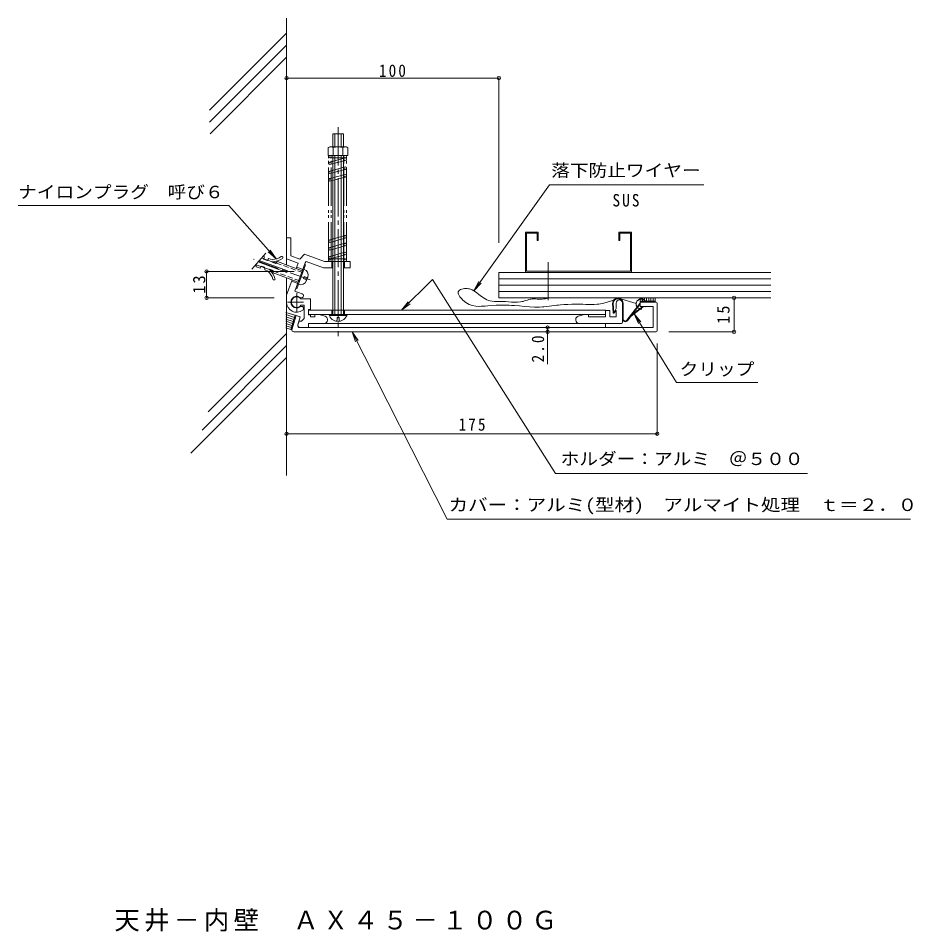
# Model space of a CAD drawing. Units: millimetres, scale not verified. Extents: x -202 to 220, y -273 to 157.
import ezdxf
from ezdxf.enums import TextEntityAlignment as Align

# ---------------------------------------------------------------- set-up
doc = ezdxf.new("R2010")
doc.units = ezdxf.units.MM
doc.header["$LTSCALE"] = 2
doc.header["$PDMODE"] = 32
doc.header["$PDSIZE"] = 1.6
for name, pattern in [('CHAIN1', [8, 5, -1, 1, -1]), ('CHAIN2', [12, 9, -1, 1, -1]), ('DASHED1', [1.8, 1.2, -0.6]), ('DOUBLE_CHAIN1', [8.8, 5, -1, 0.6, -0.6, 0.6, -1]), ('DOUBLE_CHAIN2', [12.8, 9, -1, 0.6, -0.6, 0.6, -1])]:
    doc.linetypes.add(name, pattern=pattern)
for name, color, linetype, lineweight in [('D-0', 3, 'Continuous', 9), ('D-1', 2, 'Continuous', 9), ('D-2', 4, 'Continuous', 9), ('D-3', 6, 'Continuous', 5), ('D-4', 7, 'Continuous', 9), ('D-5', 7, 'Continuous', 9)]:
    doc.layers.add(name, color=color, linetype=linetype, lineweight=lineweight)
doc.layers.add('D-6', color=3, linetype='Continuous')
doc.styles.add('ＭＳ ゴシック', font='')
doc.styles.get('ＭＳ ゴシック').set_extended_font_data('MS Gothic')

msp = doc.modelspace()

# ---------------------------------------------------------------- linework, layer by layer
at = {"layer": 'D-0', "color": 7, "linetype": 'CHAIN2'}
msp.add_line((47.749, 42.669), (47.749, 24.205), dxfattribs=at)
at = {"layer": 'D-0', "color": 7, "linetype": 'DOUBLE_CHAIN1'}
msp.add_line((89.234, 23.105), (80.971, 25.707), dxfattribs=at)
at = {"layer": 'D-0'}
for p, q in [((98.659, 23.804), (91.159, 23.804)), ((91.159, 21.804), (91.159, 23.804)), ((97.158, 21.804), (91.159, 21.804)), ((97.158, 11.804), (97.158, 21.804)), ((99.158, 10.304), (99.158, 23.304)), ((-72.948, 11.06), (-70.95, 17.439)), ((-69.042, 16.841), (-70.95, 17.439)), ((-70.212, 13.103), (-69.042, 16.841)), ((-71.981, 9.804), (98.659, 9.804)), ((-69.258, 11.804), (97.158, 11.804))]:
    msp.add_line(p, q, dxfattribs=at)
at = {"layer": 'D-0', "color": 7, "linetype": 'DOUBLE_CHAIN1'}
for points in [[(23.284, 22.286), (21.272, 22.191), (19.263, 22.057), (18.099, 21.962), (17.919, 21.947), (17.609, 21.92), (17.298, 21.893), (16.988, 21.869), (16.677, 21.847), (16.366, 21.829), (16.186, 21.821), (15.244, 21.807), (13.624, 21.915), (12.028, 22.221), (10.48, 22.756), (9.003, 23.554), (7.62, 24.65), (6.87, 25.434), (6.606, 25.75), (6.181, 26.322), (5.82, 26.91), (5.551, 27.492), (5.403, 28.051), (5.406, 28.565), (5.488, 28.834), (5.629, 29.073), (5.999, 29.429), (6.497, 29.716), (7.087, 29.937), (7.734, 30.094), (8.401, 30.189), (8.782, 30.216), (9.12, 30.224), (9.68, 30.2), (10.214, 30.133), (10.726, 30.025), (11.22, 29.879), (11.699, 29.698), (11.971, 29.578), (12.718, 29.19)], [(12.718, 29.19), (13.96, 28.378), (15.168, 27.46), (16.369, 26.52), (17.589, 25.641), (18.855, 24.909), (19.622, 24.584), (20.241, 24.392), (21.346, 24.174), (22.489, 24.069), (23.66, 24.039), (24.85, 24.048), (26.048, 24.059), (26.742, 24.052), (27.596, 24.021), (29.059, 23.926), (30.508, 23.82), (31.941, 23.748), (33.359, 23.758), (34.759, 23.896), (35.562, 24.052), (35.953, 24.152), (36.623, 24.351), (37.292, 24.569), (37.961, 24.788), (38.634, 24.988), (39.311, 25.151), (39.707, 25.221), (40.169, 25.277), (40.974, 25.316), (41.785, 25.305), (42.6, 25.268), (43.416, 25.228), (44.231, 25.211), (44.702, 25.221), (44.994, 25.237), (45.497, 25.281), (45.998, 25.342), (46.497, 25.417), (46.996, 25.502)], [(80.971, 25.707), (80.099, 25.368), (78.593, 24.795), (77.082, 24.253), (75.564, 23.763), (74.034, 23.346), (72.491, 23.021), (71.588, 22.883), (70.826, 22.799), (69.503, 22.712), (68.172, 22.685), (66.834, 22.7), (65.492, 22.741), (64.148, 22.788), (63.37, 22.813), (62.35, 22.835), (60.595, 22.844), (58.844, 22.816), (57.096, 22.75), (55.352, 22.643), (53.61, 22.494), (52.601, 22.387), (51.894, 22.304), (50.675, 22.15), (49.456, 21.99), (48.237, 21.836), (47.018, 21.697), (45.799, 21.586), (45.091, 21.537), (43.722, 21.483), (41.358, 21.496), (38.99, 21.609), (36.62, 21.784), (34.248, 21.982), (31.874, 22.163), (30.497, 22.246), (29.328, 22.297), (27.312, 22.342), (25.297, 22.337), (23.284, 22.286)], [(46.996, 25.502), (47.495, 25.593), (47.783, 25.646)]]:
    msp.add_lwpolyline(points, dxfattribs=at)
msp.add_arc((91.601, 22.9), 2.378, 36.17415, 332.56152, dxfattribs=at)
at = {"layer": 'D-0'}
for centre, radius, start, end in [((98.659, 23.304), 0.5, 0, 90), ((-69.258, 12.804), 1, 162.60686, 270), ((-71.981, 10.804), 1, 165.18759, 270), ((98.659, 10.304), 0.5, 270, 0)]:
    msp.add_arc(centre, radius, start, end, dxfattribs=at)
at = {"layer": 'D-1', "linetype": 'CHAIN2'}
msp.add_line((-51.212, 106.189), (-51.212, 7.795), dxfattribs=at)
at = {"layer": 'D-1'}
for p, q in [((-52.712, 96.914), (-52.712, 103.005)), ((-49.712, 96.914), (-49.712, 103.005)), ((-48.712, 96.914), (-48.712, 103.005)), ((-55.162, 96.914), (-55.812, 96.539)), ((-53.503, 96.539), (-53.503, 92.914)), ((-48.922, 96.539), (-48.922, 92.914)), ((-46.612, 96.539), (-46.612, 92.914)), ((-53.712, 18.005), (-53.712, 92.914)), ((-52.712, 18.005), (-52.712, 92.914)), ((-49.712, 18.005), (-49.712, 92.914)), ((-48.712, 18.005), (-48.712, 92.914)), ((-75.462, 54.119), (-75.462, 44.119)), ((-75.462, 54.119), (-73.462, 54.119)), ((-73.462, 45.519), (-73.462, 54.119)), ((-85.919, 45.105), (-86.62, 45.36)), ((-86.296, 44.071), (-85.919, 45.105)), ((-84.651, 43.473), (-86.296, 44.071)), ((-84.497, 43.629), (-86.227, 44.259)), ((-84.651, 43.473), (-83.805, 44.335)), ((-82.305, 43.789), (-83.805, 44.335)), ((-75.462, 44.119), (-69.978, 42.123)), ((-89.842, 41.637), (-89.748, 40.432)), ((-87.869, 39.748), (-89.748, 40.432)), ((-75.285, 37.775), (-88.896, 42.73)), ((-87.493, 40.782), (-87.869, 39.748)), ((-85.831, 39.965), (-87.561, 40.594)), ((-85.848, 40.184), (-87.493, 40.782)), ((-85.848, 40.184), (-85.755, 38.979)), ((-84.254, 38.433), (-85.755, 38.979)), ((-83.499, 39.329), (-83.567, 39.141)), ((-81.855, 38.73), (-83.499, 39.329)), ((-81.829, 38.401), (-83.395, 38.972)), ((-80.427, 42.254), (-81.993, 42.824)), ((-80.657, 42.019), (-79.811, 42.882)), ((-79.811, 42.882), (-68.065, 38.606)), ((-71.563, 28.997), (-66.702, 42.351)), ((-70.884, 39.632), (-69.978, 42.123)), ((-70.662, 40.243), (-67.843, 39.217)), ((-58.063, 39.914), (-53.712, 39.914)), ((-57.534, 42.914), (-53.712, 42.914)), ((-54.212, 42.914), (-54.212, 39.914)), ((-48.712, 42.914), (-45.462, 42.914)), ((-48.712, 39.914), (-45.462, 39.914)), ((-48.212, 42.914), (-48.212, 39.914)), ((-45.462, 39.914), (-45.462, 42.914)), ((-67.808, 37.85), (-68.278, 38.021)), ((-66.153, 33.92), (-65.537, 35.611)), ((-75.462, 27.055), (-72.834, 34.276)), ((-73.056, 33.665), (-70.237, 32.639)), ((-70.63, 30.098), (-71.1, 30.269)), ((-69.347, 33.622), (-69.817, 33.793)), ((-75.462, 27.054), (-75.462, 23.805)), ((-68.12, 27.744), (-71.563, 28.997)), ((-64.212, 25.304), (-68.712, 25.304)), ((-67.212, 22.304), (-68.712, 22.304)), ((-67.212, 22.304), (-67.212, 16.047)), ((79.788, 23.304), (79.788, 20.804)), ((82.788, 14.304), (82.788, 23.304)), ((-65.212, 20.005), (74.788, 20.005)), ((-65.212, 18.005), (74.788, 18.005)), ((-64.212, 17.755), (-65.212, 17.755)), ((-64.212, 17.755), (-64.212, 16.805)), ((-62.226, 18.005), (-62.226, 16.805)), ((-57.297, 17.124), (-60.249, 18.005)), ((-55.379, 17.505), (-47.046, 17.505)), ((-54.212, 20.005), (-54.212, 18.005)), ((-48.212, 20.005), (-48.212, 18.005)), ((61.859, 17.124), (64.811, 18.005)), ((66.788, 18.005), (66.788, 16.805)), ((74.788, 20.005), (74.788, 16.805)), ((76.788, 19.804), (74.788, 19.804)), ((76.788, 19.804), (76.788, 16.805)), ((79.432, 20.094), (79.788, 20.804)), ((79.611, 19.804), (79.788, 19.804)), ((79.788, 19.804), (79.788, 16.805)), ((-70.212, 13.105), (-69.594, 14.805)), ((-68.455, 14.805), (-69.594, 14.805)), ((-67.212, 16.047), (-68.455, 14.805)), ((82.288, 13.805), (-65.212, 13.805)), ((-65.212, 11.805), (-65.212, 13.805)), ((-64.212, 16.805), (-62.226, 16.805)), ((-56.226, 15.304), (-56.226, 15.687)), ((60.788, 15.304), (60.788, 15.687)), ((74.788, 16.805), (66.788, 16.805)), ((74.788, 13.805), (74.788, 11.805)), ((79.788, 16.805), (76.788, 16.805)), ((-68.912, 11.805), (74.788, 11.805))]:
    msp.add_line(p, q, dxfattribs=at)
at = {"layer": 'D-1', "linetype": 'DOUBLE_CHAIN1'}
msp.add_line((-91.835, 39.334), (-85.23, 46.966), dxfattribs=at)
at = {"layer": 'D-1', "linetype": 'CHAIN1'}
for p, q in [((-64.391, 34.236), (-91.119, 43.964)), ((-70.712, 28.151), (-70.712, 19.458)), ((-67.452, 23.805), (-75.059, 23.805))]:
    msp.add_line(p, q, dxfattribs=at)
at = {"layer": 'D-1', "linetype": 'DASHED1'}
for p, q in [((-86.227, 44.259), (-87.25, 44.631)), ((-82.234, 42.805), (-84.497, 43.629)), ((-87.561, 40.594), (-89.825, 41.418)), ((-83.567, 39.141), (-85.831, 39.965)), ((-67.869, 37.684), (-80.427, 42.254)), ((-69.271, 33.831), (-81.829, 38.401)), ((-67.211, 35.79), (-67.55, 34.859)), ((-66.47, 34.465), (-67.55, 34.859)), ((-66.131, 35.397), (-67.211, 35.79)), ((-50.717, 16.481), (-51.708, 16.481)), ((-51.708, 15.331), (-51.708, 16.481)), ((-50.717, 15.331), (-50.717, 16.481))]:
    msp.add_line(p, q, dxfattribs=at)
at = {"layer": 'D-1'}
for points in [[(-53.712, 96.914), (-53.712, 103.005), (-48.712, 103.005)], [(-55.812, 96.539), (-55.812, 92.914), (-46.612, 92.914)], [(-55.162, 96.914), (-47.262, 96.914), (-46.612, 96.539)], [(-75.285, 37.775), (-75.011, 38.527), (-88.336, 43.377)], [(-73.462, 45.519), (-69.294, 44.002), (-66.953, 46.343), (-57.534, 42.914)], [(-80.657, 42.019), (-82.302, 42.618), (-82.234, 42.805)], [(-81.855, 38.73), (-81.761, 37.525), (-70.015, 33.25)], [(-70.63, 30.098), (-66.526, 41.374), (-66.996, 41.545)], [(-66.702, 42.351), (-66.183, 42.87), (-58.063, 39.914)], [(-64.212, 25.304), (-64.212, 20.255), (-65.212, 20.255), (-65.212, 17.755)]]:
    msp.add_lwpolyline(points, dxfattribs=at)
for centre, radius, start, end in [((-54.658, 94.95), 1.964, 53.99092, 126.00906), ((-51.212, 89.736), 7.178, 71.39072, 108.60928), ((-47.767, 94.95), 1.964, 53.99113, 126.00887), ((-82.896, 52.783), 9, 273.79745, 302.92981), ((-82.896, 52.783), 10, 273.79745, 302.92981), ((-77.731, 44.81), 0.5, 302.92963, 122.9299), ((-90.489, 31.923), 10, 17.07016, 46.20251), ((-68.262, 36.603), 2.9, 339.99998, 69.99998), ((-90.489, 31.923), 9, 17.07016, 46.20251), ((-81.407, 34.711), 0.5, 197.07007, 17.07034), ((-68.878, 34.911), 2.9, 249.99998, 339.99998), ((-70.712, 23.805), 2.75, 53.11603, 306.88397), ((-70.712, 23.805), 2.5, 36.87024, 323.13033), ((-68.462, 26.804), 1, 233.11566, 70.00063), ((-70.712, 23.805), 4.75, 180, 306.88397), ((-68.462, 20.805), 1, 306.88434, 126.88434), ((81.288, 23.304), 1.5, 0, 180), ((-51.212, 19.205), 4.5, 195.46597, 344.53403), ((79.611, 20.005), 0.2, 153.43494, 270), ((-68.912, 13.105), 1.3, 179.99889, 270), ((-57.726, 15.304), 1.5, 270, 0), ((-57.726, 15.687), 1.5, 0, 73.39296), ((62.288, 15.687), 1.5, 106.60704, 180), ((62.288, 15.304), 1.5, 180, 270), ((82.288, 14.304), 0.5, 270, 0)]:
    msp.add_arc(centre, radius, start, end, dxfattribs=at)
at = {"layer": 'D-1', "linetype": 'DASHED1'}
for centre, start, end in [((-66.641, 33.995), 325.58549, 69.99998), ((-65.96, 35.867), 249.99998, 354.41447), ((-52.208, 15.331), 255.58551, 0), ((-50.217, 15.331), 180, 284.41449)]:
    msp.add_arc(centre, 0.5, start, end, dxfattribs=at)
at = {"layer": 'D-2', "linetype": 'DOUBLE_CHAIN2'}
for p, q in [((-55.662, 43.514), (-55.662, 92.314)), ((-54.462, 43.514), (-54.462, 92.314)), ((-48.462, 43.514), (-48.462, 92.314)), ((-47.262, 43.514), (-47.262, 92.314))]:
    msp.add_line(p, q, dxfattribs=at)
at = {"layer": 'D-2'}
for p, q in [((-55.062, 92.914), (-47.862, 92.914)), ((-55.062, 91.714), (-47.862, 91.714)), ((-55.062, 89.741), (-47.862, 91.714)), ((-47.862, 90.514), (-55.062, 88.541)), ((-55.062, 85.536), (-47.862, 87.51)), ((-47.862, 86.31), (-55.062, 84.336)), ((-55.062, 81.934), (-47.862, 83.908)), ((-47.862, 82.708), (-55.062, 80.734)), ((-55.062, 53.118), (-47.862, 55.092)), ((-47.862, 53.892), (-55.062, 51.918)), ((-55.062, 49.516), (-47.862, 51.49)), ((-47.862, 50.29), (-55.062, 48.316)), ((-55.062, 45.314), (-47.862, 47.288)), ((-47.862, 46.088), (-55.062, 44.114)), ((-55.062, 44.114), (-47.862, 44.114)), ((-55.062, 42.914), (-47.862, 42.914)), ((91.159, 25.805), (91.159, 23.804)), ((98.159, 24.304), (91.159, 24.304)), ((98.159, 23.804), (91.159, 23.804)), ((92.159, 24.304), (92.159, 25.805)), ((93.159, 25.805), (93.159, 24.304)), ((94.159, 24.304), (94.159, 25.805)), ((95.159, 25.805), (95.159, 24.304)), ((96.158, 25.805), (96.158, 24.304)), ((97.159, 24.304), (97.159, 25.805)), ((98.159, 25.805), (98.159, 23.804)), ((-70.95, 17.439), (-75.843, 18.971)), ((-71.726, 16.634), (-75.843, 17.924)), ((-71.427, 17.588), (-73.52, 10.908)), ((-70.95, 17.439), (-73.043, 10.759)), ((-72.025, 15.679), (-75.843, 16.876)), ((-72.324, 14.725), (-75.843, 15.828)), ((-72.623, 13.771), (-75.843, 14.78)), ((-72.922, 12.817), (-75.843, 13.732)), ((-73.221, 11.862), (-75.843, 12.684)), ((-73.043, 10.759), (-75.843, 11.636))]:
    msp.add_line(p, q, dxfattribs=at)
at = {"layer": 'D-2', "color": 5, "lineweight": 5}
for p, q in [((78.387, 18.918), (78.088, 23.182)), ((78.686, 18.939), (78.388, 23.202)), ((82.788, 15.883), (82.788, 23.305)), ((83.088, 15.861), (83.088, 23.205)), ((84.858, 15.224), (90.921, 23.114)), ((85.093, 15.036), (91.159, 22.931)), ((86.797, 17.254), (92.516, 21.565)), ((91.159, 22.931), (90.921, 23.114)), ((78.686, 18.939), (79.523, 19.902)), ((78.912, 18.742), (79.749, 19.705)), ((79.523, 19.902), (79.749, 19.705))]:
    msp.add_line(p, q, dxfattribs=at)
msp.add_lwpolyline([(87.483, 18.147), (92.335, 21.804), (92.516, 21.565)], dxfattribs=at)
at = {"layer": 'D-2'}
for centre in [(-55.062, 92.314), (-47.862, 92.314), (-47.862, 91.114), (-55.062, 89.141), (-47.862, 86.91), (-55.062, 84.936), (-55.062, 81.334), (-47.862, 83.308), (-55.062, 52.518), (-47.862, 54.492), (-55.062, 48.916), (-47.862, 50.89), (-55.062, 44.714), (-55.062, 43.514), (-47.862, 46.688), (-47.862, 43.514)]:
    msp.add_circle(centre, 0.6, dxfattribs=at)
at = {"layer": 'D-2', "color": 5, "lineweight": 5}
for centre, radius, start, end in [((80.588, 23.205), 2.5, 0, 180.28502), ((80.588, 23.205), 2.2, 0, 180.06064), ((78.686, 18.939), 0.3, 183.99998, 319), ((84.088, 15.861), 1.3, 180, 320.61646), ((84.088, 15.861), 1, 180, 320.42061)]:
    msp.add_arc(centre, radius, start, end, dxfattribs=at)
at = {"layer": 'D-3'}
for p, q in [((-75.462, 41.299), (-75.462, 157.464)), ((-111.816, 114.12), (-75.462, 150.473)), ((-111.767, 108.512), (-75.462, 144.817)), ((-111.544, 103.078), (-75.462, 139.16)), ((37.038, 37.805), (37.038, 56.805)), ((43.038, 56.805), (37.038, 56.805)), ((37.538, 38.305), (37.538, 56.305)), ((42.538, 56.305), (37.538, 56.305)), ((42.538, 52.805), (42.538, 56.305)), ((43.038, 52.805), (43.038, 56.805)), ((81.038, 52.805), (81.038, 56.805)), ((87.038, 56.805), (81.038, 56.805)), ((81.538, 52.805), (81.538, 56.305)), ((86.538, 56.305), (81.538, 56.305)), ((86.538, 38.305), (86.538, 56.305)), ((87.038, 37.805), (87.038, 56.805)), ((43.038, 52.805), (42.538, 52.805)), ((81.538, 52.805), (81.038, 52.805)), ((-75.462, -57.812), (-75.462, 35.233)), ((24.538, 25.805), (24.538, 37.805)), ((152.683, 37.805), (24.538, 37.805)), ((152.683, 34.805), (24.538, 34.805)), ((37.538, 38.305), (86.538, 38.305)), ((152.683, 31.805), (24.538, 31.805)), ((152.683, 28.805), (24.538, 28.805)), ((152.683, 25.805), (24.538, 25.805)), ((-112.358, -27.844), (-75.462, 9.052)), ((-115.31, -36.453), (-75.462, 3.395)), ((-120.524, -47.323), (-75.462, -2.262))]:
    msp.add_line(p, q, dxfattribs=at)
at = {"layer": 'D-4'}
for p, q in [((48.348, 79.105), (121.137, 79.105)), ((-102.649, 69.269), (-201.878, 69.269)), ((-80.442, 44.125), (-83.234, 48.272)), ((12.715, 29.05), (16.122, 32.71)), ((-21.275, 20.005), (-17.286, 23.019)), ((88.253, 18.352), (90.288, 13.785)), ((-44.6, 9.804), (-42.943, 5.087)), ((51.242, -56.838), (169.958, -56.838)), ((0.108, -78.485), (218.388, -78.485))]:
    msp.add_line(p, q, dxfattribs=at)
for points in [[(48.348, 79.105), (12.715, 29.05), (15.058, 33.467)], [(-102.649, 69.269), (-80.442, 44.125), (-84.212, 47.408)], [(51.242, -56.838), (-6.687, 34.378), (-21.275, 20.005), (-18.202, 23.949)], [(146.466, -14.089), (108.146, -14.089), (88.253, 18.352), (91.401, 14.467)], [(0.108, -78.485), (-44.6, 9.804), (-41.778, 5.677)]]:
    msp.add_lwpolyline(points, dxfattribs=at)
at = {"layer": 'D-5'}
for p, q in [((-75.462, 129.282), (24.538, 129.282)), ((24.538, 129.282), (24.538, 51.766)), ((-71.961, 38.266), (-113.16, 38.266)), ((-113.16, 25.805), (-113.16, 38.266)), ((-81.335, 25.805), (-113.16, 25.805)), ((135.327, 9.804), (135.327, 25.805)), ((47.5, 11.804), (47.5, -5.343)), ((104.578, 9.804), (135.327, 9.804)), ((99.158, 4.248), (99.158, -38.494)), ((-75.462, -38.194), (99.158, -38.194))]:
    msp.add_line(p, q, dxfattribs=at)
for p in [(-75.462, 129.282), (24.538, 129.282), (-113.16, 38.266), (-113.16, 25.805), (135.327, 25.805), (47.5, 11.804), (47.5, 9.804), (135.327, 9.804), (-75.462, -38.194), (99.158, -38.194)]:
    msp.add_point(p, dxfattribs=at)

# ---------------------------------------------------------------- texts
at = {"layer": 'D-4', "color": 2, "style": 'ＭＳ ゴシック'}
for s, width, p in [('落下防止ワイヤー', 1.1, (49.201, 81.152)), ('ナイロンプラグ\u3000呼び６', 1.1, (-201.927, 70.963)), ('クリップ', 1.1, (109.706, -12.437)), ('ホルダー：アルミ\u3000＠５００', 1.1, (53.647, -54.689)), ('カバー：アルミ(型材)\u3000アルマイト処理\u3000ｔ＝２．０', 1.15, (0.85, -76.337))]:
    msp.add_text(s, height=5.865, dxfattribs=dict(at, width=width)).set_placement(p, align=Align.BOTTOM_LEFT)
at = {"layer": 'D-5', "color": 2, "char_height": 5.865, "attachment_point": 7, "style": 'ＭＳ ゴシック'}
for s, insert in [('\\T1.27;\\W0.9;100', (-31.962, 129.782)), ('\\T1.27;\\W0.9;SUS', (78.057, 68.735)), ('\\T1.27;\\W0.9;175', (5.539, -36.826))]:
    msp.add_mtext(s, dxfattribs=dict(at, insert=insert))
at = {"layer": 'D-5', "color": 2, "char_height": 5.865, "attachment_point": 7, "rotation": 90, "style": 'ＭＳ ゴシック'}
for s, insert in [('\\T1.27;\\W0.95;13', (-113.66, 27.785)), ('\\T1.27;\\W0.95;15', (133.327, 13.555)), ('\\T1.27;\\W0.9;2.0', (45.933, -4.611))]:
    msp.add_mtext(s, dxfattribs=dict(at, insert=insert))
at = {"layer": 'D-6', "insert": (-156.607, -272.684), "char_height": 8.798, "attachment_point": 7, "style": 'ＭＳ ゴシック'}
msp.add_mtext('\\T1.17;天井－内壁\u3000ＡＸ４５－１００Ｇ', dxfattribs=at)

doc.saveas('drawing.dxf')
